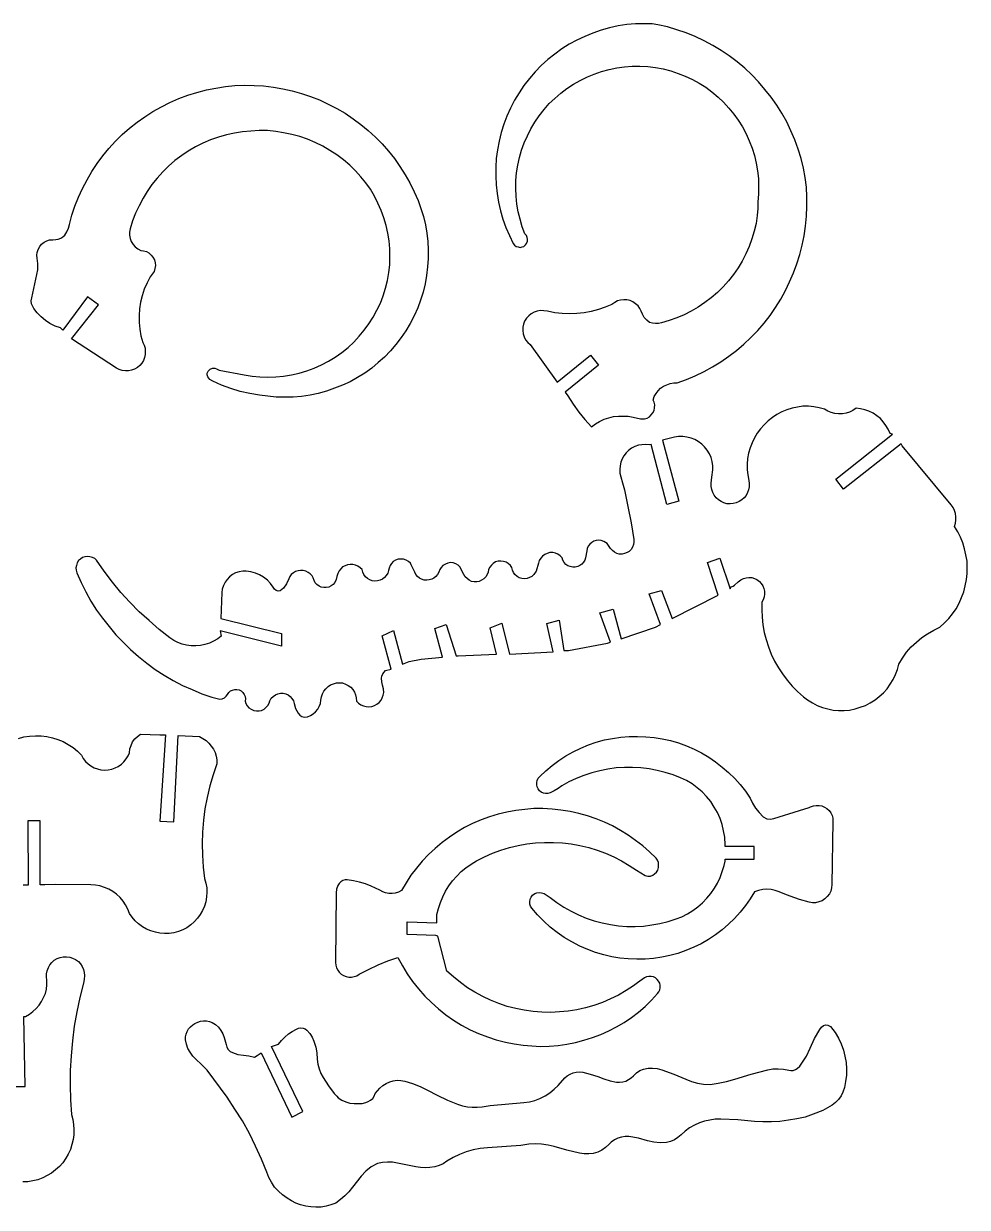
# Model space of a CAD drawing. Extents: x 0 to 250, y 0 to 149.
# Drawn here: x 133.7 to 250.2, y 0 to 146.2 of the extents above; entities that cross this region are included whole.
import ezdxf

# ---------------------------------------------------------------- set-up
doc = ezdxf.new("R2010")
doc.units = 0
doc.layers.get('0').update_dxf_attribs({"color": 1, "linetype": 'CONTINUOUS'})

msp = doc.modelspace()

# ---------------------------------------------------------------- linework, layer by layer
for points in [[(194.16, 119), (194.31, 118.81), (194.51, 118.66), (194.76, 118.58), (195.01, 118.53), (195.25, 118.58), (195.48, 118.66), (195.67, 118.83), (195.82, 119.03), (195.92, 119.28), (195.94, 119.53), (195.89, 119.77), (195.79, 120), (195.6, 120.21), (195.26, 121.08), (195, 122), (194.78, 122.94), (194.59, 123.88), (194.51, 124.86), (194.48, 125.82), (194.48, 126.77), (194.56, 127.73), (194.73, 128.69), (194.93, 129.61), (195.2, 130.53), (195.52, 131.44), (195.92, 132.32), (196.34, 133.19), (196.84, 133.98), (197.38, 134.78), (197.99, 135.56), (198.61, 136.28), (199.3, 136.93), (200.03, 137.56), (200.79, 138.14), (201.6, 138.68), (202.44, 139.15), (203.31, 139.57), (204.15, 139.94), (205.07, 140.24), (206, 140.51), (206.94, 140.7), (207.89, 140.83), (208.85, 140.9), (209.81, 140.9), (210.77, 140.86), (211.74, 140.75), (212.66, 140.58), (213.61, 140.33), (214.51, 140.02), (215.4, 139.69), (216.28, 139.27), (217.13, 138.81), (217.92, 138.31), (218.69, 137.72), (219.45, 137.1), (220.12, 136.46), (220.78, 135.74), (221.4, 134.99), (221.95, 134.23), (222.47, 133.41), (222.91, 132.55), (223.3, 131.68), (223.65, 130.77), (223.93, 129.86), (224.15, 128.94), (224.3, 127.98), (224.42, 127.02), (224.46, 126.07), (224.46, 125.11), (224.37, 124.15), (224.34, 123.35), (224.29, 122.47), (224.14, 121.5), (223.92, 120.52), (223.63, 119.57), (223.28, 118.64), (222.89, 117.72), (222.44, 116.85), (221.92, 116.01), (221.36, 115.18), (220.74, 114.39), (220.07, 113.66), (219.38, 112.97), (218.61, 112.31), (217.82, 111.72), (217, 111.15), (216.14, 110.67), (215.25, 110.21), (214.34, 109.83), (213.4, 109.51), (212.45, 109.22), (212.09, 109.15), (211.72, 109.12), (211.35, 109.17), (211, 109.27), (210.65, 109.56), (210.31, 109.89), (210.11, 110.3), (209.96, 110.65), (209.79, 111), (209.57, 111.3), (209.27, 111.57), (208.94, 111.81), (208.58, 111.96), (208.2, 112.04), (207.81, 112.06), (207.39, 112.03), (207.02, 111.93), (206.69, 111.74), (206.35, 111.49), (205.53, 111.14), (204.67, 110.85), (203.8, 110.63), (202.91, 110.46), (202, 110.36), (201.11, 110.33), (200.22, 110.35), (199.3, 110.46), (198.41, 110.65), (197.95, 110.7), (197.48, 110.72), (197.1, 110.67), (196.73, 110.55), (196.37, 110.33), (196.07, 110.08), (195.8, 109.79), (195.57, 109.42), (195.43, 109.05), (195.35, 108.67), (195.33, 108.25), (195.38, 107.86), (195.5, 107.47), (195.68, 107.11), (195.95, 106.79), (196.24, 106.52), (199.6, 101.9), (203.7, 105.24), (204.69, 104), (200.57, 100.66), (200.89, 100.2), (201.55, 99.19), (202.27, 98.2), (203.01, 97.26), (203.81, 96.36), (204.3, 96.73), (204.82, 97.04), (205.38, 97.3), (205.95, 97.48), (206.55, 97.63), (207.16, 97.7), (207.76, 97.7), (208.37, 97.67), (208.97, 97.55), (209.89, 97.36), (210.35, 97.36), (210.68, 97.46), (210.97, 97.62), (211.2, 97.85), (211.41, 98.1), (211.56, 98.4), (211.62, 98.72), (211.64, 99.08), (211.57, 99.4), (211.44, 99.68), (211.57, 100.1), (211.81, 100.49), (212.06, 100.82), (212.36, 101.13), (212.72, 101.38), (213.14, 101.58), (213.52, 101.71), (213.97, 101.8), (214.41, 101.8), (215.54, 102.22), (216.63, 102.69), (217.72, 103.21), (218.76, 103.78), (219.79, 104.42), (220.78, 105.09), (221.73, 105.79), (222.64, 106.6), (223.51, 107.41), (224.34, 108.26), (225.13, 109.19), (225.87, 110.13), (226.54, 111.12), (227.18, 112.14), (227.76, 113.2), (228.28, 114.28), (228.77, 115.37), (229.17, 116.49), (229.53, 117.64), (229.85, 118.81), (230.08, 119.97), (230.23, 121.16), (230.35, 122.37), (230.42, 123.58), (230.42, 124.77), (230.35, 125.97), (230.22, 127.16), (230, 128.33), (229.7, 129.51), (229.34, 130.67), (228.92, 131.81), (228.45, 132.94), (227.92, 134.03), (227.33, 135.09), (226.71, 136.09), (226, 137.1), (225.24, 138.04), (224.46, 138.97), (223.63, 139.84), (222.74, 140.68), (221.8, 141.44), (220.83, 142.17), (219.82, 142.85), (218.8, 143.47), (217.72, 144.04), (216.63, 144.56), (215.5, 145.01), (214.36, 145.4), (213.2, 145.75), (212.01, 146), (211.3, 146.12), (210.36, 146.15), (209.27, 146.12), (208.2, 146.04), (207.12, 145.87), (206.05, 145.63), (205.01, 145.35), (203.98, 145), (202.99, 144.59), (202, 144.12), (201.08, 143.62), (200.15, 143.03), (199.28, 142.39), (198.42, 141.72), (197.62, 140.98), (196.88, 140.21), (196.15, 139.4), (195.48, 138.53), (194.88, 137.62), (194.32, 136.72), (193.84, 135.74), (193.38, 134.75), (193, 133.74), (192.68, 132.7), (192.41, 131.64), (192.21, 130.59), (192.07, 129.49), (192.01, 128.42), (192.01, 127.33), (192.04, 126.25), (192.16, 125.18), (192.33, 124.1), (192.58, 123.04), (192.88, 122), (193.25, 120.98), (193.69, 119.99), (194.16, 119)], [(145.52, 103.44), (145.18, 103.63), (142.34, 105.48), (139.65, 107.22), (142.95, 111.42), (141.62, 112.41), (138.55, 108.3), (138.26, 108.6), (137.61, 108.82), (136.97, 109.12), (136.41, 109.51), (135.88, 109.94), (135.41, 110.43), (135, 111), (134.7, 111.56), (134.67, 111.93), (134.72, 112.29), (135.47, 115.77), (135.47, 116.53), (135.39, 117.18), (135.37, 117.55), (135.41, 117.92), (135.52, 118.29), (135.71, 118.63), (135.94, 118.91), (136.26, 119.16), (136.58, 119.33), (136.93, 119.45), (137.32, 119.48), (137.69, 119.5), (137.99, 119.55), (138.31, 119.67), (138.58, 119.84), (138.81, 120.05), (139.05, 120.47), (139.25, 120.89), (139.39, 121.36), (139.69, 122.51), (140.06, 123.63), (140.51, 124.74), (141, 125.82), (141.55, 126.87), (142.14, 127.9), (142.81, 128.89), (143.5, 129.85), (144.24, 130.75), (145.05, 131.63), (145.9, 132.45), (146.81, 133.26), (147.73, 133.98), (148.69, 134.67), (149.68, 135.32), (150.72, 135.89), (151.78, 136.43), (152.87, 136.9), (153.98, 137.32), (155.12, 137.67), (156.28, 137.98), (157.44, 138.19), (158.63, 138.4), (159.79, 138.5), (160.99, 138.55), (162.18, 138.53), (163.35, 138.46), (164.55, 138.31), (165.7, 138.11), (166.86, 137.86), (168.02, 137.54), (169.15, 137.15), (170.26, 136.73), (171.33, 136.23), (172.39, 135.67), (173.41, 135.09), (174.4, 134.41), (175.35, 133.71), (176.25, 132.97), (177.14, 132.16), (177.97, 131.31), (178.77, 130.42), (179.49, 129.49), (180.18, 128.52), (180.82, 127.51), (181.41, 126.49), (181.95, 125.41), (182.42, 124.32), (182.77, 123.35), (183.07, 122.34), (183.32, 121.33), (183.49, 120.29), (183.61, 119.25), (183.66, 118.21), (183.66, 117.17), (183.59, 116.11), (183.47, 115.07), (183.29, 114.04), (183.04, 113.02), (182.72, 112.01), (182.37, 111.05), (181.95, 110.08), (181.44, 109.15), (180.92, 108.23), (180.33, 107.39), (179.68, 106.55), (179.01, 105.76), (178.27, 104.99), (177.5, 104.3), (176.69, 103.63), (175.83, 103.02), (174.94, 102.47), (174.02, 101.95), (173.08, 101.51), (172.1, 101.13), (171.11, 100.77), (170.09, 100.5), (169.08, 100.29), (168.04, 100.13), (167, 100.03), (165.96, 100.03), (164.9, 100.05), (163.86, 100.15), (162.82, 100.3), (161.64, 100.47), (160.45, 100.74), (159.29, 101.09), (158.16, 101.51), (157.07, 102.02), (156.72, 102.23), (156.45, 102.55), (156.38, 102.79), (156.38, 103.02), (156.5, 103.26), (156.75, 103.48), (157.05, 103.63), (157.34, 103.63), (157.54, 103.53), (157.86, 103.36), (160.95, 102.81), (161.93, 102.64), (162.9, 102.55), (163.87, 102.52), (164.86, 102.55), (165.82, 102.64), (166.8, 102.79), (167.75, 103.01), (168.68, 103.29), (169.6, 103.63), (170.49, 104.03), (171.36, 104.48), (172.19, 104.99), (172.99, 105.56), (173.77, 106.18), (174.49, 106.84), (175.14, 107.56), (175.78, 108.3), (176.35, 109.09), (176.89, 109.93), (177.34, 110.78), (177.76, 111.66), (178.12, 112.55), (178.4, 113.5), (178.62, 114.44), (178.82, 115.42), (178.91, 116.39), (178.94, 117.37), (178.92, 118.34), (178.84, 119.32), (178.69, 120.29), (178.47, 121.25), (178.2, 122.17), (177.86, 123.09), (177.46, 124), (177.02, 124.86), (176.54, 125.7), (175.97, 126.49), (175.35, 127.26), (174.69, 128), (173.98, 128.67), (173.2, 129.33), (172.39, 129.95), (171.53, 130.5), (170.64, 131.02), (169.72, 131.48), (168.78, 131.88), (167.82, 132.21), (166.83, 132.48), (165.82, 132.68), (164.85, 132.85), (163.81, 132.95), (162.8, 132.95), (161.77, 132.9), (160.75, 132.8), (159.74, 132.65), (158.75, 132.43), (157.76, 132.15), (156.79, 131.81), (155.86, 131.41), (154.94, 130.95), (154.05, 130.42), (153.23, 129.86), (152.4, 129.24), (151.61, 128.57), (150.89, 127.85), (150.22, 127.09), (149.56, 126.29), (148.99, 125.45), (148.46, 124.59), (147.97, 123.68), (147.55, 122.76), (147.18, 121.8), (146.89, 120.81), (146.81, 120.42), (146.81, 120.02), (146.89, 119.63), (147.01, 119.25), (147.23, 118.9), (147.48, 118.59), (147.82, 118.36), (148.17, 118.16), (148.52, 118.12), (148.88, 118.01), (149.18, 117.84), (149.45, 117.59), (149.68, 117.32), (149.87, 117), (149.97, 116.64), (149.98, 116.28), (149.93, 115.92), (149.82, 115.57), (149.36, 114.88), (148.98, 114.14), (148.61, 113.37), (148.34, 112.56), (148.14, 111.76), (148.02, 110.95), (147.97, 110.11), (147.97, 109.27), (148.05, 108.45), (148.2, 107.61), (148.44, 106.8), (148.61, 106.45), (148.72, 106.08), (148.74, 105.68), (148.72, 105.31), (148.64, 104.92), (148.51, 104.55), (148.3, 104.23), (148.05, 103.93), (147.77, 103.68), (147.41, 103.49), (147.04, 103.36), (146.68, 103.29), (146.29, 103.29), (145.89, 103.34), (145.52, 103.44)], [(237.64, 61.98), (238.24, 62.28), (238.83, 62.66), (239.35, 63.07), (239.86, 63.52), (240.31, 64.04), (240.71, 64.6), (241.07, 65.17), (241.35, 65.8), (241.6, 66.43), (241.77, 67.08), (242.21, 67.82), (242.73, 68.53), (243.3, 69.2), (243.94, 69.8), (244.59, 70.37), (245.32, 70.83), (246.07, 71.28), (246.84, 71.63), (247.41, 72.17), (247.94, 72.72), (248.41, 73.28), (248.83, 73.9), (249.21, 74.59), (249.51, 75.28), (249.77, 76), (249.97, 76.76), (250.12, 77.51), (250.19, 78.27), (250.22, 79.04), (250.19, 79.8), (250.05, 80.55), (249.88, 81.29), (249.67, 82.03), (249.38, 82.73), (249.04, 83.42), (248.64, 84.08), (248.74, 84.46), (248.81, 84.85), (248.81, 85.27), (248.76, 85.66), (248.64, 86.06), (248.46, 86.41), (248.22, 86.73), (242.16, 94.04), (242.06, 94.29), (234.94, 88.66), (233.98, 89.92), (240.98, 95.48), (240.68, 95.55), (240.44, 96.07), (240.18, 96.54), (239.84, 96.99), (239.49, 97.4), (239.03, 97.75), (238.58, 98.07), (238.08, 98.3), (237.57, 98.49), (237.02, 98.61), (236.48, 98.67), (236.09, 98.4), (235.69, 98.2), (235.25, 98.07), (234.8, 97.99), (234.33, 97.97), (233.86, 98.02), (233.42, 98.14), (232.99, 98.32), (232.6, 98.57), (231.95, 98.74), (231.27, 98.86), (230.6, 98.91), (229.93, 98.91), (229.26, 98.82), (228.59, 98.67), (227.95, 98.47), (227.31, 98.22), (226.72, 97.9), (226.15, 97.53), (225.63, 97.11), (225.13, 96.64), (224.67, 96.14), (224.27, 95.58), (223.93, 95.01), (223.65, 94.41), (223.4, 93.77), (223.21, 93.11), (223.09, 92.46), (223.06, 91.77), (223.06, 91.08), (223.11, 90.43), (223.25, 89.76), (223.3, 89.37), (223.3, 88.98), (223.21, 88.61), (223.09, 88.26), (222.91, 87.91), (222.67, 87.61), (222.39, 87.37), (222.05, 87.15), (221.7, 87), (221.33, 86.9), (220.95, 86.88), (220.54, 86.88), (220.17, 87), (219.82, 87.17), (219.5, 87.37), (219.23, 87.62), (218.98, 87.92), (218.8, 88.28), (218.66, 88.63), (218.59, 89), (218.59, 89.4), (218.68, 90.16), (218.8, 91.05), (218.8, 91.57), (218.73, 92.09), (218.58, 92.58), (218.38, 93.05), (218.12, 93.5), (217.79, 93.89), (217.43, 94.24), (217.01, 94.56), (216.58, 94.81), (216.11, 94.98), (215.59, 95.1), (215.08, 95.16), (214.56, 95.16), (214.06, 95.1), (212.6, 94.71), (214.61, 87.19), (213.12, 86.78), (211.2, 94.21), (210.93, 94.16), (210.48, 94.19), (210.03, 94.17), (209.61, 94.09), (209.17, 93.94), (208.77, 93.74), (208.4, 93.45), (208.1, 93.15), (207.83, 92.8), (207.61, 92.43), (207.46, 91.99), (207.36, 91.55), (207.32, 91.1), (207.34, 90.66), (207.46, 90.21), (207.66, 89.45), (207.88, 88.58), (208.31, 86.55), (208.73, 84.52), (209.05, 82.47), (209.05, 82.15), (209.02, 81.83), (208.9, 81.51), (208.73, 81.24), (208.48, 81), (208.21, 80.84), (207.91, 80.72), (207.59, 80.64), (207.26, 80.65), (206.94, 80.74), (206.65, 80.89), (206.4, 81.09), (206.18, 81.34), (205.75, 81.96), (205.33, 82.23), (205.02, 82.33), (204.72, 82.37), (204.4, 82.35), (204.12, 82.25), (203.85, 82.1), (203.61, 81.89), (203.43, 81.64), (203.29, 81.36), (203.23, 81.07), (203.07, 80.18), (202.99, 79.93), (202.84, 79.68), (202.64, 79.43), (202.4, 79.24), (202.12, 79.11), (201.8, 79.06), (201.5, 79.06), (201.21, 79.11), (200.91, 79.22), (200.66, 79.39), (200.45, 79.64), (200.3, 79.91), (200.2, 80.2), (199.95, 80.43), (199.67, 80.64), (199.36, 80.77), (199.04, 80.84), (198.67, 80.84), (198.36, 80.75), (198.05, 80.6), (197.77, 80.4), (197.55, 80.15), (197.38, 79.86), (197.28, 79.53), (196.98, 78.55), (196.71, 78.13), (196.47, 77.91), (196.19, 77.76), (195.87, 77.65), (195.55, 77.61), (195.23, 77.65), (194.91, 77.73), (194.64, 77.9), (194.37, 78.12), (194.19, 78.37), (194.07, 78.69), (193.99, 78.99), (193.82, 79.26), (193.55, 79.48), (193.28, 79.66), (192.98, 79.76), (192.64, 79.8), (192.31, 79.8), (191.99, 79.69), (191.7, 79.51), (191.47, 79.31), (191.27, 79.04), (191.12, 78.75), (191.05, 78.42), (190.95, 78.12), (190.76, 77.85), (190.55, 77.61), (190.26, 77.43), (189.97, 77.29), (189.67, 77.23), (189.34, 77.23), (189.02, 77.29), (188.71, 77.43), (188.46, 77.63), (188.24, 77.86), (188.06, 78.15), (187.57, 79.09), (187.37, 79.31), (187.07, 79.46), (186.75, 79.56), (186.43, 79.61), (186.08, 79.54), (185.78, 79.43), (185.49, 79.26), (185.27, 79.02), (185.1, 78.74), (184.97, 78.42), (184.82, 78.13), (184.62, 77.9), (184.38, 77.7), (184.1, 77.56), (183.79, 77.48), (183.49, 77.43), (183.17, 77.44), (182.85, 77.56), (182.58, 77.7), (182.33, 77.9), (182.15, 78.15), (182, 78.42), (181.58, 79.33), (181.46, 79.53), (181.22, 79.76), (180.94, 79.91), (180.6, 80.03), (180.28, 80.05), (179.96, 80.03), (179.64, 79.91), (179.36, 79.76), (179.12, 79.51), (178.96, 79.24), (178.84, 78.94), (178.77, 78.62), (178.67, 78.3), (178.49, 78.02), (178.28, 77.78), (178.02, 77.58), (177.75, 77.43), (177.41, 77.34), (177.09, 77.33), (176.76, 77.36), (176.44, 77.48), (176.17, 77.65), (175.92, 77.86), (175.73, 78.12), (175.6, 78.42), (175.51, 78.75), (175.26, 78.97), (174.98, 79.16), (174.69, 79.29), (174.35, 79.36), (174.02, 79.38), (173.7, 79.34), (173.4, 79.22), (173.09, 79.07), (172.86, 78.84), (172.66, 78.59), (172.51, 78.28), (172.39, 77.88), (172.31, 77.51), (172.14, 77.14), (171.94, 76.91), (171.68, 76.72), (171.4, 76.59), (171.08, 76.52), (170.78, 76.52), (170.46, 76.57), (170.19, 76.71), (169.92, 76.89), (169.72, 77.13), (169.57, 77.39), (169.48, 77.71), (169.32, 77.98), (169.1, 78.22), (168.83, 78.4), (168.54, 78.55), (168.24, 78.64), (167.92, 78.64), (167.6, 78.6), (167.3, 78.49), (167.03, 78.33), (166.76, 78.12), (166.58, 77.88), (166.44, 77.6), (166.17, 76.99), (165.79, 76.47), (165.6, 76.27), (165.37, 76.13), (165.13, 76.1), (164.9, 76.18), (164.68, 76.34), (164.53, 76.59), (164.19, 77.02), (163.81, 77.43), (163.34, 77.8), (162.85, 78.1), (162.33, 78.32), (161.77, 78.47), (161.2, 78.55), (160.77, 78.55), (160.31, 78.47), (159.89, 78.33), (159.51, 78.12), (159.14, 77.86), (158.85, 77.54), (158.58, 77.18), (158.4, 76.77), (158.25, 76.34), (158.2, 75.92), (158.05, 72.71), (158.06, 72.71), (165.57, 70.86), (165.54, 69.28), (157.98, 71.2), (158.11, 70.54), (157.68, 70.21), (157.17, 69.89), (156.65, 69.65), (156.11, 69.48), (155.56, 69.37), (154.97, 69.33), (154.4, 69.33), (153.83, 69.42), (153.29, 69.55), (152.76, 69.75), (152.25, 70), (151.76, 70.34), (150.47, 71.36), (149.21, 72.44), (148, 73.51), (146.84, 74.71), (145.73, 75.93), (144.68, 77.21), (143.67, 78.55), (142.71, 79.9), (142.49, 80.1), (142.21, 80.25), (141.91, 80.33), (141.6, 80.35), (141.28, 80.32), (141, 80.22), (140.75, 80.05), (140.51, 79.85), (140.34, 79.56), (140.23, 79.27), (140.18, 78.97), (140.19, 78.67), (140.29, 78.35), (140.81, 77.16), (141.38, 76), (142.02, 74.86), (142.71, 73.75), (143.47, 72.74), (144.26, 71.72), (145.1, 70.71), (145.99, 69.77), (146.91, 68.86), (147.9, 68.01), (148.91, 67.2), (149.97, 66.43), (151.06, 65.72), (152.18, 65.07), (153.34, 64.44), (154.52, 63.92), (155.71, 63.42), (156.95, 63), (157.44, 62.85), (157.95, 62.76), (158.23, 62.8), (158.52, 62.92), (158.73, 63.1), (158.9, 63.34), (159.05, 63.55), (159.27, 63.76), (159.52, 63.87), (159.79, 63.94), (160.06, 63.94), (160.33, 63.89), (160.58, 63.76), (160.8, 63.55), (160.95, 63.32), (161.05, 63.08), (161.09, 62.8), (161.07, 62.51), (161.17, 62.21), (161.32, 61.93), (161.54, 61.69), (161.82, 61.51), (162.13, 61.35), (162.45, 61.29), (162.78, 61.29), (163.1, 61.35), (163.4, 61.52), (163.64, 61.72), (163.87, 61.96), (164.04, 62.24), (164.13, 62.55), (164.29, 62.85), (164.53, 63.08), (164.8, 63.29), (165.1, 63.4), (165.42, 63.47), (165.74, 63.47), (166.07, 63.4), (166.38, 63.27), (166.63, 63.08), (166.85, 62.83), (167.03, 62.53), (167.13, 62.23), (167.3, 61.61), (167.6, 61), (167.8, 60.77), (168.07, 60.6), (168.41, 60.53), (168.76, 60.58), (169.15, 60.72), (169.47, 60.92), (169.77, 61.19), (170.02, 61.51), (170.22, 61.86), (170.36, 62.23), (170.42, 62.63), (170.49, 63.02), (170.61, 63.39), (170.78, 63.74), (171.01, 64.04), (171.3, 64.29), (171.62, 64.51), (171.97, 64.66), (172.34, 64.76), (172.71, 64.76), (173.09, 64.75), (173.46, 64.61), (173.8, 64.44), (174.1, 64.21), (174.35, 63.94), (174.57, 63.6), (174.71, 63.27), (174.79, 62.9), (174.82, 62.51), (175.06, 62.26), (175.35, 62.06), (175.66, 61.93), (176.02, 61.84), (176.35, 61.82), (176.71, 61.86), (177.02, 61.96), (177.34, 62.13), (177.63, 62.34), (177.85, 62.63), (178, 62.92), (178.12, 63.25), (178.17, 63.59), (178.13, 64.04), (178.02, 64.48), (177.93, 64.9), (177.91, 65.33), (177.95, 65.6), (178.05, 65.89), (178.22, 66.09), (178.39, 66.28), (179.09, 66.44), (177.98, 70.56), (179.38, 71.21), (180.5, 67.08), (181.32, 67.4), (182.79, 67.7), (185.41, 67.92), (184.5, 71.48), (185.88, 71.95), (187.1, 68.09), (187.37, 68.09), (192.09, 68.29), (191.3, 71.55), (192.75, 72.12), (193.72, 68.31), (199.08, 68.58), (198.3, 72.09), (199.83, 72.52), (200.4, 68.74), (200.99, 68.76), (205.81, 69.65), (206.15, 69.77), (204.87, 73.41), (206.48, 73.87), (207.49, 70.19), (211.71, 71.62), (212.35, 71.95), (210.93, 75.76), (212.46, 76.18), (213.77, 72.71), (219.48, 75.6), (218.16, 79.63), (219.65, 80.15), (220.95, 76.39), (221.06, 76.6), (221.31, 76.71), (221.47, 76.81), (221.94, 77.23), (222.26, 77.48), (222.57, 77.65), (222.91, 77.73), (223.25, 77.76), (223.62, 77.75), (223.95, 77.66), (224.25, 77.51), (224.56, 77.28), (224.79, 77.02), (224.98, 76.74), (225.11, 76.42), (225.18, 76.07), (225.18, 75.71), (225.14, 75.38), (225.03, 75.03), (224.86, 74.74), (224.84, 73.78), (224.88, 72.88), (224.98, 71.94), (225.14, 70.99), (225.38, 70.1), (225.68, 69.21), (226.02, 68.32), (226.42, 67.45), (226.89, 66.63), (227.41, 65.86), (227.98, 65.08), (228.59, 64.36), (229.26, 63.69), (229.98, 63.05), (230.5, 62.65), (231.09, 62.28), (231.69, 61.98), (232.33, 61.72), (232.99, 61.56), (233.66, 61.4), (234.33, 61.35), (235, 61.35), (235.69, 61.4), (236.36, 61.56), (237, 61.74), (237.64, 61.98)], [(198.17, 53.9), (198.96, 54.57), (199.78, 55.19), (200.66, 55.74), (201.56, 56.26), (202.49, 56.7), (203.44, 57.09), (204.42, 57.44), (205.41, 57.71), (206.43, 57.91), (207.46, 58.06), (208.47, 58.15), (209.49, 58.15), (210.52, 58.11), (211.56, 58.01), (212.56, 57.84), (213.57, 57.63), (214.56, 57.34), (215.54, 56.97), (216.49, 56.57), (217.42, 56.1), (218.31, 55.58), (219.15, 54.99), (219.97, 54.37), (220.74, 53.7), (221.5, 52.97), (222.17, 52.2), (222.83, 51.39), (223.4, 50.54), (223.72, 49.9), (224.07, 49.28), (224.52, 48.74), (225.03, 48.2), (225.46, 47.97), (225.92, 47.93), (226.35, 48.02), (229.49, 48.98), (230.69, 49.38), (230.87, 49.46), (231.22, 49.58), (231.56, 49.63), (231.91, 49.63), (232.27, 49.56), (232.6, 49.43), (232.89, 49.24), (233.17, 49.01), (233.37, 48.72), (233.52, 48.39), (233.61, 48.05), (233.63, 47.7), (233.51, 39.86), (233.47, 39.45), (233.36, 39.05), (233.19, 38.7), (232.92, 38.38), (232.62, 38.11), (232.28, 37.86), (231.9, 37.71), (231.49, 37.61), (231.11, 37.61), (230.69, 37.67), (229.51, 38.01), (228.35, 38.43), (227.71, 38.68), (227.01, 38.95), (226.5, 39.13), (226, 39.23), (225.48, 39.27), (224.96, 39.23), (224.44, 39.13), (223.95, 38.97), (223.41, 38.09), (222.83, 37.25), (222.17, 36.43), (221.48, 35.66), (220.74, 34.95), (219.95, 34.28), (219.13, 33.64), (218.26, 33.09), (217.37, 32.55), (216.44, 32.11), (215.49, 31.73), (214.5, 31.36), (213.5, 31.09), (212.5, 30.89), (211.47, 30.74), (210.45, 30.65), (209.41, 30.64), (208.37, 30.67), (207.34, 30.77), (206.32, 30.94), (205.33, 31.17), (204.33, 31.46), (203.36, 31.83), (202.37, 32.25), (201.4, 32.77), (200.47, 33.32), (199.58, 33.93), (198.72, 34.6), (197.94, 35.32), (197.16, 36.11), (196.46, 36.92), (196.31, 37.17), (196.22, 37.45), (196.21, 37.74), (196.26, 38.06), (196.39, 38.31), (196.56, 38.55), (196.81, 38.73), (197.08, 38.85), (197.36, 38.88), (197.67, 38.85), (197.99, 38.76), (198.71, 38.26), (199.55, 37.64), (200.4, 37.07), (201.31, 36.56), (202.23, 36.11), (203.18, 35.71), (204.15, 35.37), (205.14, 35.12), (206.15, 34.92), (207.16, 34.77), (208.2, 34.68), (209.22, 34.68), (210.25, 34.73), (211.27, 34.87), (212.28, 35.05), (213.29, 35.3), (214.26, 35.61), (214.98, 35.88), (215.67, 36.24), (216.34, 36.65), (216.95, 37.1), (217.54, 37.61), (218.06, 38.16), (218.56, 38.73), (219, 39.39), (219.38, 40.02), (219.72, 40.73), (219.97, 41.45), (220.19, 42.19), (220.32, 42.73), (220.32, 43.01), (223.92, 43.01), (223.92, 44.56), (220.34, 44.54), (220.31, 44.74), (220.29, 45.7), (220.14, 46.47), (219.95, 47.25), (219.7, 48), (219.38, 48.74), (218.98, 49.43), (218.54, 50.1), (218.04, 50.71), (217.49, 51.29), (216.88, 51.81), (216.24, 52.28), (215.55, 52.69), (214.83, 53.04), (213.89, 53.41), (212.92, 53.71), (211.94, 53.95), (210.93, 54.15), (209.91, 54.27), (208.89, 54.32), (207.88, 54.32), (206.85, 54.25), (205.85, 54.12), (204.84, 53.91), (203.86, 53.64), (202.89, 53.34), (201.95, 52.97), (201.04, 52.52), (200.15, 52.03), (199.7, 51.73), (199.23, 51.41), (198.71, 51.18), (198.44, 51.11), (198.15, 51.11), (197.88, 51.16), (197.63, 51.28), (197.4, 51.44), (197.23, 51.66), (197.11, 51.93), (197.06, 52.18), (197.06, 52.47), (197.13, 52.72), (197.25, 52.99), (197.43, 53.21), (198.17, 53.9)], [(211.99, 26.39), (212.14, 26.59), (212.26, 26.86), (212.31, 27.12), (212.31, 27.43), (212.24, 27.68), (212.11, 27.93), (211.94, 28.15), (211.72, 28.32), (211.46, 28.45), (211.19, 28.5), (210.92, 28.5), (210.62, 28.47), (210.36, 28.33), (209.49, 27.71), (209.02, 27.33), (208.1, 26.76), (207.16, 26.2), (206.18, 25.73), (205.17, 25.31), (204.13, 24.92), (203.09, 24.64), (202.03, 24.4), (200.96, 24.24), (199.88, 24.12), (198.79, 24.07), (197.7, 24.08), (196.61, 24.19), (195.53, 24.34), (194.48, 24.54), (193.42, 24.81), (192.39, 25.16), (191.37, 25.58), (190.41, 26.02), (189.44, 26.55), (188.53, 27.12), (187.64, 27.76), (186.78, 28.45), (185.98, 29.17), (184.87, 33.49), (184.62, 33.57), (181.07, 33.69), (181.06, 35.25), (184.72, 35.14), (184.75, 36.14), (184.94, 36.88), (185.17, 37.62), (185.47, 38.34), (185.81, 39.02), (186.23, 39.69), (186.68, 40.33), (187.19, 40.9), (187.72, 41.45), (188.33, 41.94), (188.95, 42.39), (189.62, 42.78), (190.61, 43.28), (191.6, 43.74), (192.64, 44.11), (193.69, 44.41), (194.78, 44.68), (195.85, 44.88), (196.93, 45), (198.04, 45.06), (199.14, 45.06), (200.24, 45.01), (201.33, 44.88), (202.4, 44.69), (203.48, 44.41), (204.54, 44.11), (205.56, 43.74), (206.57, 43.28), (207.54, 42.78), (208.48, 42.22), (209.39, 41.62), (210.43, 40.98), (210.78, 40.9), (211.09, 40.91), (211.39, 41.01), (211.62, 41.17), (211.86, 41.4), (212.01, 41.65), (212.11, 41.96), (212.11, 42.24), (212.08, 42.58), (211.96, 42.85), (211.79, 43.1), (210.99, 43.89), (210.15, 44.63), (209.27, 45.31), (208.35, 45.97), (207.41, 46.54), (206.43, 47.09), (205.43, 47.56), (204.38, 47.98), (203.34, 48.34), (202.27, 48.64), (201.18, 48.89), (200.05, 49.06), (198.96, 49.18), (197.82, 49.23), (196.71, 49.23), (195.6, 49.14), (194.48, 49.01), (193.38, 48.81), (192.31, 48.54), (191.23, 48.2), (190.19, 47.83), (189.15, 47.38), (188.16, 46.88), (187.2, 46.31), (186.28, 45.7), (185.37, 45.03), (184.52, 44.31), (183.69, 43.55), (182.94, 42.74), (182.2, 41.89), (181.53, 41), (180.94, 40.06), (180.35, 39.12), (180, 38.93), (179.59, 38.81), (179.21, 38.76), (178.81, 38.76), (178.4, 38.85), (178.05, 38.97), (177.7, 39.18), (176.62, 39.65), (175.92, 39.94), (175.18, 40.17), (174.44, 40.33), (173.68, 40.43), (173.4, 40.43), (173.11, 40.34), (172.88, 40.21), (172.67, 39.99), (172.52, 39.75), (172.36, 39.3), (172.31, 38.83), (172.22, 30.25), (172.25, 29.91), (172.34, 29.59), (172.49, 29.29), (172.69, 29.02), (172.93, 28.79), (173.21, 28.62), (173.55, 28.5), (173.87, 28.42), (174.2, 28.4), (174.54, 28.49), (174.86, 28.6), (175.13, 28.77), (176.29, 29.38), (177.48, 29.93), (178.7, 30.42), (179.93, 30.84), (180.48, 29.83), (181.07, 28.84), (181.74, 27.88), (182.47, 26.96), (183.24, 26.08), (184.08, 25.28), (184.94, 24.49), (185.84, 23.77), (186.8, 23.11), (187.79, 22.49), (188.83, 21.93), (189.89, 21.46), (190.97, 21.04), (192.07, 20.68), (193.2, 20.39), (194.27, 20.17), (195.37, 20.02), (196.44, 19.94), (197.52, 19.87), (198.61, 19.92), (199.7, 20), (200.77, 20.15), (201.85, 20.37), (202.89, 20.62), (203.93, 20.98), (204.96, 21.36), (205.95, 21.8), (206.9, 22.3), (207.86, 22.84), (208.75, 23.45), (209.62, 24.1), (210.45, 24.81), (211.24, 25.58), (211.99, 26.39)], [(235.09, 18.66), (235.25, 17.9), (235.29, 17.1), (235.29, 16.31), (235.2, 15.52), (235.04, 14.78), (234.87, 14.24), (234.63, 13.77), (234.33, 13.32), (233.94, 12.93), (233.52, 12.6), (232.4, 11.96), (231.19, 11.49), (230.2, 11.15), (229.16, 10.93), (228.13, 10.75), (227.08, 10.61), (226.03, 10.56), (224.99, 10.56), (223.93, 10.61), (221.87, 10.8), (219.79, 10.87), (219.1, 10.87), (218.44, 10.78), (217.77, 10.63), (217.15, 10.43), (216.53, 10.13), (215.92, 9.81), (215.39, 9.42), (214.88, 8.97), (214.5, 8.62), (214.06, 8.35), (213.57, 8.13), (213.08, 7.99), (212.3, 7.98), (211.51, 8.05), (210.75, 8.23), (209.62, 8.53), (208.45, 8.73), (207.98, 8.73), (207.53, 8.68), (207.07, 8.55), (206.65, 8.35), (206.27, 8.06), (205.95, 7.74), (205.56, 7.37), (205.12, 7.05), (204.6, 6.82), (204.05, 6.65), (203.48, 6.6), (202.91, 6.62), (202.34, 6.68), (200.76, 7.05), (199.21, 7.51), (198.46, 7.69), (197.67, 7.81), (196.88, 7.83), (196.1, 7.78), (195.08, 7.63), (190.97, 7.34), (190.07, 7.26), (189.2, 7.09), (188.36, 6.85), (187.52, 6.53), (186.73, 6.15), (185.96, 5.68), (185.51, 5.39), (185, 5.17), (184.47, 5.02), (183.88, 4.9), (183.31, 4.89), (182.72, 4.92), (182.15, 5.02), (179.26, 5.56), (178.65, 5.58), (178.02, 5.54), (177.41, 5.41), (176.64, 5.02), (175.97, 4.48), (175.4, 3.85), (174.32, 2.49), (173.88, 1.93), (173.38, 1.41), (172.83, 0.96), (172.25, 0.52), (171.65, 0.3), (171.05, 0.13), (170.44, 0.03), (169.8, 0), (169.16, 0.05), (168.54, 0.13), (167.92, 0.29), (167.33, 0.5), (166.78, 0.79), (166.26, 1.13), (165.69, 1.53), (165.17, 2), (164.71, 2.5), (164.33, 3.09), (164.01, 3.68), (163.76, 4.33), (163.08, 5.95), (162.36, 7.56), (161.59, 9.12), (160.73, 10.67), (159.81, 12.13), (158.85, 13.6), (156.37, 16.95), (155.69, 17.65), (154.99, 18.29), (154.6, 18.68), (154.28, 19.15), (154.01, 19.63), (153.83, 20.15), (153.71, 20.69), (153.71, 21.06), (153.78, 21.4), (153.9, 21.73), (154.07, 22.05), (154.32, 22.3), (154.59, 22.54), (154.87, 22.71), (155.21, 22.88), (155.56, 22.99), (155.91, 23.04), (156.3, 23.03), (156.65, 22.96), (156.99, 22.84), (157.41, 22.57), (157.76, 22.24), (158.06, 21.85), (158.31, 21.41), (158.48, 20.98), (158.72, 20.09), (158.82, 19.77), (158.97, 19.5), (159.2, 19.26), (159.49, 19.1), (160.15, 18.89), (160.85, 18.79), (161.54, 18.71), (162.24, 18.56), (162.55, 18.76), (163.05, 19.06), (166.85, 11.14), (168.19, 11.82), (164.31, 19.84), (165.17, 20.14), (165.54, 20.59), (165.96, 21.03), (166.41, 21.41), (166.88, 21.73), (167.42, 22), (167.67, 22.14), (167.94, 22.17), (168.21, 22.14), (168.48, 22.02), (168.68, 21.87), (169.06, 21.48), (169.35, 21.03), (169.55, 20.52), (169.79, 19.79), (169.92, 19.06), (169.97, 18.29), (170.04, 17.69), (170.19, 17.1), (170.41, 16.53), (170.69, 16.02), (171.35, 15.02), (172.04, 14.06), (172.37, 13.71), (172.54, 13.54), (172.99, 13.23), (173.48, 13.03), (173.98, 12.88), (174.52, 12.81), (174.99, 12.8), (175.5, 12.83), (175.95, 12.93), (176.27, 13.05), (176.55, 13.23), (176.81, 13.45), (177.01, 13.74), (177.13, 14.04), (177.71, 14.73), (178.07, 15.05), (178.47, 15.3), (178.91, 15.49), (179.36, 15.62), (179.85, 15.69), (180.3, 15.67), (180.79, 15.57), (181.73, 15.28), (182.67, 14.93), (183.58, 14.48), (184.78, 13.86), (186.03, 13.25), (187.3, 12.73), (187.89, 12.55), (188.5, 12.41), (189.1, 12.36), (189.71, 12.36), (190.33, 12.41), (191.33, 12.56), (195.45, 12.93), (196.15, 13.03), (196.83, 13.2), (197.46, 13.45), (198.09, 13.77), (198.66, 14.14), (199.21, 14.58), (199.7, 15.05), (200.52, 15.99), (200.84, 16.24), (201.19, 16.44), (201.56, 16.61), (201.93, 16.68), (202.35, 16.73), (202.74, 16.68), (203.68, 16.46), (204.6, 16.14), (205.36, 15.85), (206.11, 15.6), (206.9, 15.44), (207.27, 15.44), (207.69, 15.49), (208.05, 15.59), (208.4, 15.77), (208.73, 15.97), (209, 16.24), (209.36, 16.59), (209.78, 16.88), (210.23, 17.06), (210.8, 17.17), (211.37, 17.18), (211.94, 17.13), (212.5, 16.98), (213.99, 16.43), (215.45, 15.82), (216.18, 15.52), (216.9, 15.32), (217.67, 15.2), (218.46, 15.17), (219.48, 15.32), (220.51, 15.52), (221.52, 15.82), (223.53, 16.44), (225.58, 16.98), (226.22, 17.1), (226.87, 17.11), (227.53, 17.06), (228.18, 16.93), (228.45, 16.9), (228.72, 16.91), (228.99, 17), (229.23, 17.13), (229.54, 17.43), (229.81, 17.79), (230.37, 18.68), (230.82, 19.67), (231.36, 20.84), (232, 21.95), (232.21, 22.24), (232.48, 22.46), (232.74, 22.52), (233, 22.51), (233.32, 22.32), (233.91, 21.57), (234.33, 20.88), (234.65, 20.17), (234.92, 19.42), (235.09, 18.66)]]:
    msp.add_lwpolyline(points, close=True)
for points in [[(133.09, 57.88), (133.76, 58.08), (134.46, 58.18), (135.19, 58.23), (135.88, 58.21), (136.58, 58.13), (137.29, 57.99), (137.94, 57.78), (138.61, 57.51), (139.23, 57.16), (139.82, 56.77), (140.38, 56.33), (140.86, 55.83), (141.08, 55.44), (141.35, 55.07), (141.67, 54.75), (142.02, 54.5), (142.43, 54.28), (142.83, 54.13), (143.27, 54.01), (143.7, 53.98), (144.14, 54.01), (144.59, 54.12), (145.01, 54.25), (145.4, 54.45), (145.79, 54.7), (146.1, 54.99), (146.37, 55.36), (146.61, 55.73), (146.79, 56.13), (146.84, 56.6), (146.98, 57.04), (147.18, 57.46), (147.43, 57.84), (147.77, 58.15), (148.15, 58.43), (150.52, 58.35), (151.23, 58.33), (150.54, 47.68), (152.28, 47.62), (152.79, 58.28), (155.44, 58.13), (155.86, 57.91), (156.25, 57.64), (156.6, 57.32), (156.89, 56.95), (156.89, 56.95), (157.14, 56.57), (157.36, 56.15), (157.49, 55.71), (157.58, 55.24), (157.59, 54.77), (157.11, 53.41), (156.7, 52.03), (156.38, 50.62), (156.11, 49.21), (155.91, 47.8), (155.8, 46.34), (155.76, 44.91), (155.8, 43.47), (155.9, 42.02), (156.06, 40.61), (156.22, 40.04), (156.33, 39.47), (156.33, 38.9), (156.3, 38.33), (156.2, 37.74), (156.03, 37.2), (155.8, 36.65), (155.53, 36.16), (155.19, 35.69), (154.79, 35.25), (154.37, 34.88), (153.88, 34.53), (153.36, 34.28), (152.82, 34.06), (152.28, 33.91), (151.7, 33.81), (151.13, 33.81), (150.54, 33.86), (149.98, 33.96), (149.41, 34.13), (148.89, 34.35), (148.39, 34.63), (147.92, 34.99), (147.48, 35.37), (147.11, 35.81), (146.79, 36.3), (146.57, 36.82), (146.31, 37.34), (145.99, 37.81), (145.62, 38.26), (145.18, 38.65), (144.73, 38.98), (144.22, 39.28), (143.7, 39.5), (143.13, 39.69), (142.59, 39.79), (142.01, 39.84), (137.62, 39.86), (136.33, 39.82), (135.76, 39.82), (135.77, 47.73), (134.23, 47.73), (134.26, 39.77), (133.68, 39.79)], [(132.38, 14.9), (133.93, 14.9), (133.73, 23.58), (133.96, 23.58), (134.43, 23.85), (134.87, 24.19), (135.27, 24.56), (135.62, 24.96), (135.94, 25.43), (136.19, 25.9), (136.4, 26.42), (136.53, 26.94), (136.6, 27.49), (136.6, 28.05), (136.55, 28.45), (136.55, 28.84), (136.63, 29.21), (136.77, 29.61), (136.95, 29.95), (137.22, 30.25), (137.5, 30.5), (137.86, 30.72), (138.24, 30.85), (138.61, 30.94), (139.02, 30.94), (139.42, 30.89), (139.77, 30.77), (139.77, 30.77), (140.14, 30.6), (140.48, 30.35), (140.73, 30.06), (140.95, 29.73), (141.12, 29.36), (141.2, 29.01), (141.23, 28.62), (141.18, 28.15), (141.12, 27.68), (140.66, 25.92), (140.29, 24.14), (139.97, 22.35), (139.74, 20.54), (139.57, 18.71), (139.47, 16.91), (139.47, 15.08), (139.5, 13.29), (139.62, 11.47), (139.79, 10.85), (139.89, 10.23), (139.92, 9.61), (139.91, 8.97), (139.82, 8.36), (139.69, 7.74), (139.49, 7.15), (139.23, 6.57), (138.92, 6.05), (138.55, 5.51), (138.14, 5.06), (137.67, 4.62), (137.17, 4.23), (136.63, 3.91), (136.08, 3.63), (135.47, 3.41), (134.87, 3.26), (134.25, 3.16), (133.64, 3.14)]]:
    msp.add_lwpolyline(points)

doc.saveas('drawing.dxf')
